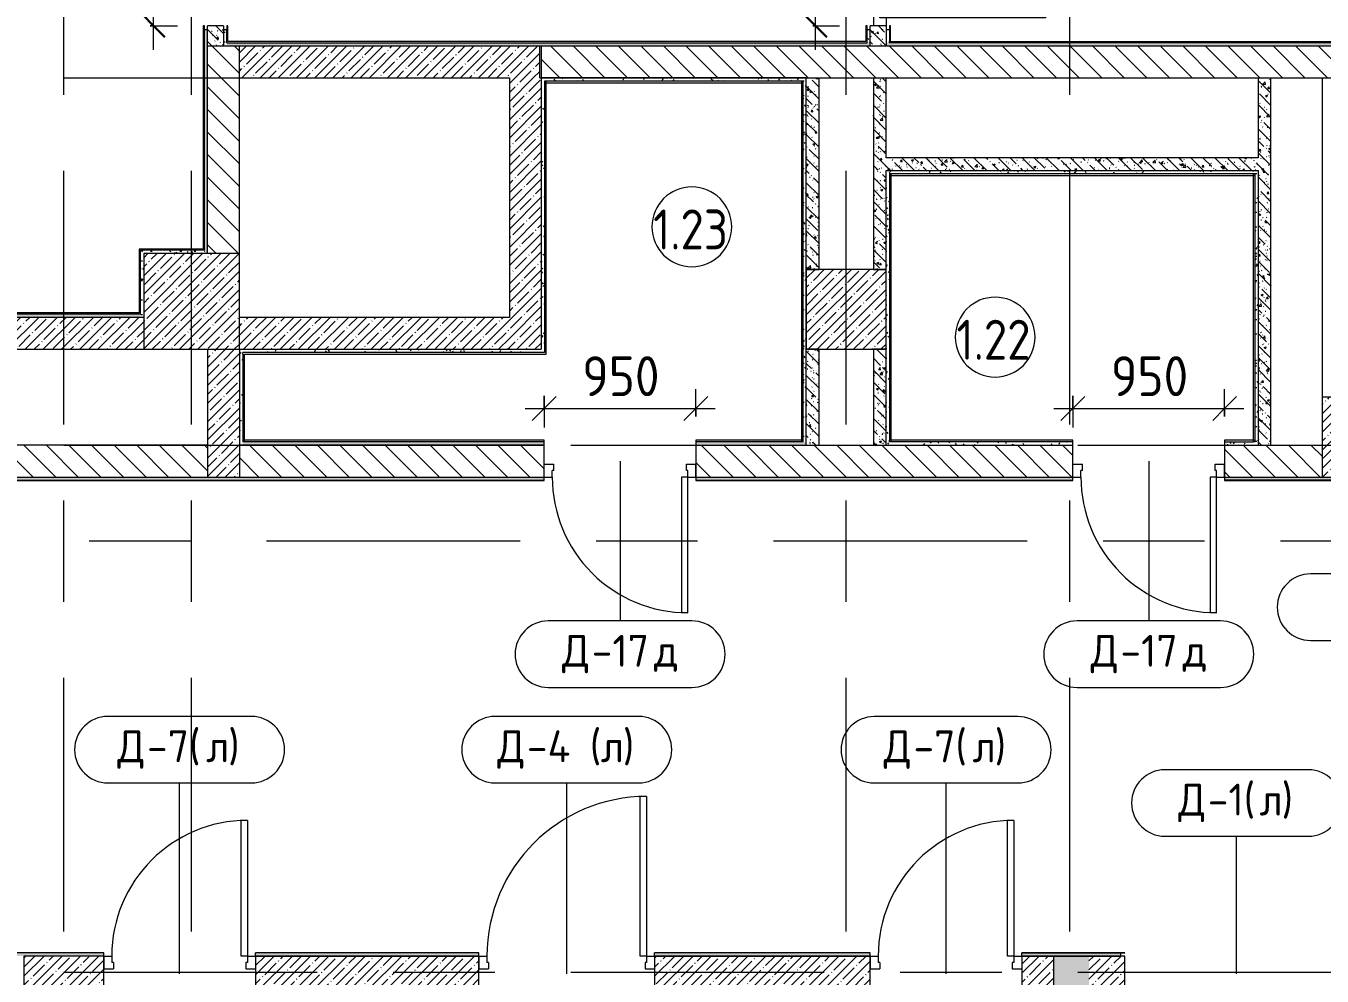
# Model space of a CAD drawing. Header units: millimetres. Extents: x 35848 to 85156, y -2706 to 28205.
# Drawn here: x 65423 to 73540, y 7775 to 13725 of the extents above; entities that cross this region are included whole.
import ezdxf

# ---------------------------------------------------------------- set-up
doc = ezdxf.new("R2010")
doc.units = ezdxf.units.MM
doc.linetypes.add('Осевая', pattern=[3175, 635, -476.25, 1587.5, -476.25])
for name, color, linetype, lineweight in [('A-ANNO-DIMS', 7, 'Continuous', 9), ('A-ANNO-DIMS-100', 7, 'Continuous', 9), ('A-AREA-IDEN', 7, 'Continuous', 9), ('A-DOOR-IDEN', 7, 'Continuous', 9), ('A-WALL', 7, 'Continuous', 9), ('I-WALL', 7, 'Continuous', 9), ('S-COLS', 7, 'Continuous', 9), ('Оси-2', 7, 'Осевая', 9)]:
    doc.layers.add(name, color=color, linetype=linetype, lineweight=lineweight)
for name, color, linetype, lineweight, true_color in [('A-DOOR-1', 1, 'Continuous', 9, 0xff0000), ('A-DOOR-2', 1, 'Continuous', 13, 0xff0000), ('A-DOOR-FRAM-1', 1, 'Continuous', 13, 0xff0000), ('A-WALL-1', 7, 'Continuous', 9, 0x3c3c3c), ('A-WALL-FNSH-1', 7, 'Continuous', 9, 0x3c3c3c)]:
    doc.layers.add(name, color=color, linetype=linetype, lineweight=lineweight, true_color=true_color)
doc.styles.add('GOST Common', font='GOST_Common.ttf', dxfattribs={"height": 200})
doc.styles.add('GOST Common_1', font='GOST_Common.ttf', dxfattribs={"width": 0.9, "height": 250})
doc.styles.add('GOST Common_2', font='GOST_Common.ttf', dxfattribs={"width": 0.9, "height": 300})
doc.styles.add('ISOCPEUR', font='isocpeur.ttf', dxfattribs={"width": 0.9, "height": 250})
doc.dimstyles.new('ADSK_Основной_3_0_окр_', dxfattribs={"dimscale": 304.8, "dimtxt": 301.714499, "dimasz": 0.463911, "dimexe": 0.492126, "dimexo": 0.984252, "dimgap": 0.164042, "dimtad": 1, "dimdec": 0, "dimrnd": 10, "dimdsep": 46, "dimtxsty": 'GOST Common_2', "dimblk1": 'OBLIQUE', "dimblk2": 'OBLIQUE', "dimsah": 1, "dimcen": 0.09, "dimdle": 0.492126, "dimazin": 0, "dimtfac": 1, "dimtdec": 4, "dimtix": 1, "dimtmove": 0, "dimatfit": 3, "dimfxl": 1, "dimtvp": 1, "dimtolj": 1, "dimtzin": 0, "dimlwd": 9, "dimlwe": 9, "dimarcsym": 2})
doc.dimstyles.new('ISO-2_5_0_9К_БОЛЬШОЙ', dxfattribs={"dimscale": 304.8, "dimtxt": 248.995294, "dimasz": 0.492126, "dimexe": 0.393701, "dimexo": 0.984252, "dimgap": 0, "dimtad": 1, "dimdec": 0, "dimrnd": 10, "dimzin": 0, "dimdsep": 46, "dimtxsty": 'ISOCPEUR', "dimblk1": 'OBLIQUE', "dimblk2": 'OBLIQUE', "dimsah": 1, "dimcen": 0.09, "dimdle": 0.393701, "dimazin": 0, "dimtfac": 1, "dimtdec": 4, "dimtix": 1, "dimtmove": 0, "dimatfit": 3, "dimfxl": 1, "dimtvp": 1, "dimtolj": 1, "dimtzin": 0, "dimarcsym": 2})
pattern_1 = [(45, (0, 0), (-57.02463, 57.02463), []), (45, (57.025, 0), (-57.02463, 57.02463), [100.806, -20.161, 3.353, -16.808])]
pattern_2 = [(135, (0, 0), (-75.43415, -75.43415), [106.68, -17.78, 3.556, -17.78]), (135, (0, 75.39), (-75.43415, -75.43415), []), (50, (0, 0), (127.52922, -11.15758), [13.335, -146.685]), (355, (0, 0), (-24.66966, 133.74002), [10.668, -117.348]), (100.451, (10.63, -0.93), (102.85973, 122.58178), [11.333, -124.663]), (46.184, (0, 35.56), (189.75516, -29.43036), [20.002, -220.027]), (96.636, (15.81, 33.1), (166.1822, 173.1996), [17, -186.995]), (351.184, (0, 35.56), (166.18393, 173.19757), [16.002, -176.022]), (21, (17.78, 26.67), (106.13027, -71.58603), [13.335, -146.685]), (326, (17.78, 26.67), (43.26188, 128.93175), [10.668, -117.348]), (71.451, (26.62, 20.7), (149.39198, 57.34505), [11.333, -124.663]), (37.5, (0, 0), (2.162228, 59.188357), [3.353, -112.573, 3.353, -115.773, -117.793]), (37.5, (0, 0), (2.162228, 59.188357), [-235.052, 3.353, -114.44]), (7.5, (0, 0), (46.773857, 70.12615), [3.353, -64.567, 3.353, -109.906, -44.894]), (7.5, (0, 0), (46.773857, 70.12615), [-181.178, 3.353, -41.542]), (327.5, (-39.65, 0), (94.91367, -4.010093), [3.353, -41.097, 3.353, -135.331, -184.023]), (327.5, (-39.65, 0), (94.91367, -4.010093), [-183.134, 3.353, -180.67]), (317.5, (-57.43, 0), (103.69057, 17.79882), [3.353, -54.432, 3.353, -88.748, -130.683]), (317.5, (-57.43, 0), (103.69057, 17.79882), [-149.885, 3.353, -127.33])]
pattern_3 = [(135, (0, 0), (-70.71068, -70.71068), [])]
pattern_4 = [(0, (0, 0), (121.92, 30.48), [10.058, -81.382, 10.058, -81.382, -487.68]), (0, (0, 0), (121.92, 30.48), [-182.88, 10.058, -172.822, 10.058, -81.382, -213.36]), (0, (0, 0), (121.92, 30.48), [-457.2, 10.058, -50.902, 10.058, -142.342]), (120, (45.72, 15.24), (-87.356454, 90.345817), [10.058, -81.382, 10.058, -81.382, -487.68]), (120, (45.72, 15.24), (-87.356454, 90.345817), [-182.88, 10.058, -172.822, 10.058, -81.382, -213.36]), (120, (45.72, 15.24), (-87.356454, 90.345817), [-457.2, 10.058, -50.902, 10.058, -142.342]), (240, (60.96, 76.2), (-34.563546, -120.825817), [10.058, -81.382, 10.058, -81.382, -487.68]), (240, (60.96, 76.2), (-34.563546, -120.825817), [-182.88, 10.058, -172.822, 10.058, -81.382, -213.36]), (240, (60.96, 76.2), (-34.563546, -120.825817), [-457.2, 10.058, -50.902, 10.058, -142.342])]

# ---------------------------------------------------------------- blocks, each defined once
blk = doc.blocks.new('BSC_Колонна _Прямоугольная - 500х500-V13-План заполнения и маркировки дверных проемов 1 этажа в осях 12-23')
at = {"layer": 'S-COLS'}
h = blk.add_hatch(dxfattribs=at)
h.set_pattern_fill('FP_15', color=256, style=0, pattern_type=2)
h.set_pattern_definition([(45, (-65660, -7650), (-57.02463, 57.02463), []), (45, (-65602.975, -7650), (-57.02463, 57.02463), [100.806, -20.161, 3.353, -16.808])])
h.paths.add_polyline_path([(-250, -250), (250, -250), (250, 250), (-250, 250)])
for p, q in [((250, 250), (-250, 250)), ((-250, 250), (-250, -250)), ((250, -250), (250, 250)), ((-250, -250), (250, -250))]:
    blk.add_line(p, q, dxfattribs=at)
blk = doc.blocks.new('BSC_Колонна _Прямоугольная - 600х600-23205240-План заполнения и маркировки дверных проемов 1 этажа в осях 12-23')
at = {"layer": 'S-COLS'}
h = blk.add_hatch(dxfattribs=at)
h.set_pattern_fill('FP_16', color=256, style=0, pattern_type=2)
h.set_pattern_definition([(45, (-66460, -12000), (-57.02463, 57.02463), []), (45, (-66402.975, -12000), (-57.02463, 57.02463), [100.806, -20.161, 3.353, -16.808])])
h.paths.add_polyline_path([(-300, -300), (300, -300), (300, 300), (-300, 300)])
for p, q in [((300, 300), (-300, 300)), ((-300, 300), (-300, -300)), ((300, -300), (300, 300)), ((-300, -300), (300, -300))]:
    blk.add_line(p, q, dxfattribs=at)
blk = doc.blocks.new('BSC_Колонна _Прямоугольная - 500х500-V26-План заполнения и маркировки дверных проемов 1 этажа в осях 12-23')
at = {"layer": 'S-COLS'}
h = blk.add_hatch(dxfattribs=at)
h.set_pattern_fill('FP_37', color=256, style=0, pattern_type=2)
h.set_pattern_definition([(45, (-73790, -11150), (-57.02463, 57.02463), []), (45, (-73732.975, -11150), (-57.02463, 57.02463), [100.806, -20.161, 3.353, -16.808])])
h.paths.add_polyline_path([(-250, -250), (250, -250), (250, 250), (-250, 250)])
for p, q in [((250, 250), (-250, 250)), ((-250, 250), (-250, -250)), ((250, -250), (250, 250)), ((-250, -250), (250, -250))]:
    blk.add_line(p, q, dxfattribs=at)
blk = doc.blocks.new('110_Дверь_СКБ_1Ст_Внутренняя1 - Д-17д _Д-9_ 950x2100h_ПУИ_ С_У персонала-24300662-План заполнения и маркировки дверных проемов 1 этажа в осях 12-23')
at = {"layer": 'A-DOOR-1'}
blk.add_arc((-412.5, 100), 850, 360, 90, dxfattribs=at)
at = {"layer": 'A-DOOR-2'}
for p, q in [((-412.5, 950), (-372.5, 950)), ((-412.5, 950), (-412.5, 100)), ((-372.5, 100), (-372.5, 950)), ((-412.5, 100), (-372.5, 100))]:
    blk.add_line(p, q, dxfattribs=at)
at = {"layer": 'A-DOOR-FRAM-1'}
for p, q in [((-412.5, 100), (-462.5, 100)), ((-462.5, 100), (-462.5, 20)), ((-412.5, 100), (-412.5, 60)), ((487.5, 100), (437.5, 100)), ((437.5, 100), (437.5, 60)), ((487.5, 100), (487.5, 20)), ((-402.5, 20), (-462.5, 20)), ((-412.5, 60), (-402.5, 60)), ((-402.5, 60), (-402.5, 20)), ((427.5, 60), (437.5, 60)), ((427.5, 60), (427.5, 20)), ((487.5, 20), (427.5, 20))]:
    blk.add_line(p, q, dxfattribs=at)
blk = doc.blocks.new('110_Дверь_СКБ_1Ст_Внутренняя1 - Д-7_л__950x2100h_Туалет-21784696-План заполнения и маркировки дверных проемов 1 этажа в осях 12-23')
at = {"layer": 'A-DOOR-1'}
blk.add_arc((437.5, 110), 850, 90, 180, dxfattribs=at)
at = {"layer": 'A-DOOR-2'}
for p, q in [((437.5, 960), (397.5, 960)), ((397.5, 110), (397.5, 960)), ((437.5, 960), (437.5, 110)), ((437.5, 110), (397.5, 110))]:
    blk.add_line(p, q, dxfattribs=at)
at = {"layer": 'A-DOOR-FRAM-1'}
for p, q in [((-462.5, 110), (-462.5, 30)), ((-462.5, 110), (-412.5, 110)), ((-412.5, 110), (-412.5, 70)), ((437.5, 110), (437.5, 70)), ((437.5, 110), (487.5, 110)), ((487.5, 110), (487.5, 30)), ((-462.5, 30), (-402.5, 30)), ((-402.5, 70), (-412.5, 70)), ((-402.5, 70), (-402.5, 30)), ((427.5, 70), (427.5, 30)), ((437.5, 70), (427.5, 70)), ((427.5, 30), (487.5, 30))]:
    blk.add_line(p, q, dxfattribs=at)
blk = doc.blocks.new('110_Дверь_СКБ_1Ст_Внутренняя1 - Д-4 _л_ 1100x2100h_су мгн-32399982-План заполнения и маркировки дверных проемов 1 этажа в осях 12-23')
at = {"layer": 'A-DOOR-1'}
blk.add_arc((512.5, 110), 1000, 90, 180, dxfattribs=at)
at = {"layer": 'A-DOOR-2'}
for p, q in [((512.5, 1110), (472.5, 1110)), ((472.5, 110), (472.5, 1110)), ((512.5, 1110), (512.5, 110)), ((512.5, 110), (472.5, 110))]:
    blk.add_line(p, q, dxfattribs=at)
at = {"layer": 'A-DOOR-FRAM-1'}
for p, q in [((-537.5, 110), (-537.5, 30)), ((-537.5, 110), (-487.5, 110)), ((-487.5, 110), (-487.5, 70)), ((512.5, 110), (512.5, 70)), ((512.5, 110), (562.5, 110)), ((562.5, 110), (562.5, 30)), ((-537.5, 30), (-477.5, 30)), ((-477.5, 70), (-487.5, 70)), ((-477.5, 70), (-477.5, 30)), ((502.5, 70), (502.5, 30)), ((512.5, 70), (502.5, 70)), ((502.5, 30), (562.5, 30))]:
    blk.add_line(p, q, dxfattribs=at)
blk = doc.blocks.new('110_Дверь_СКБ_1Ст_Внутренняя1 - Д-12 EIW 1100x2100h_кладовые _все__ коридор _между помещениями блока столовой__ моечные _все_-32933558-План заполнения и маркировки дверных проемов 1 этажа в осях 12-23')
at = {"layer": 'A-DOOR-1'}
blk.add_arc((512.5, 50), 1000, 90, 180, dxfattribs=at)
at = {"layer": 'A-DOOR-2'}
for p, q in [((512.5, 1050), (472.5, 1050)), ((472.5, 50), (472.5, 1050)), ((512.5, 1050), (512.5, 50)), ((512.5, 50), (472.5, 50))]:
    blk.add_line(p, q, dxfattribs=at)
at = {"layer": 'A-DOOR-FRAM-1'}
for p, q in [((-537.5, 50), (-537.5, -30)), ((-537.5, 50), (-487.5, 50)), ((-487.5, 50), (-487.5, 10)), ((-477.5, 10), (-487.5, 10)), ((-477.5, 10), (-477.5, -30)), ((502.5, 10), (502.5, -30)), ((512.5, 10), (502.5, 10)), ((512.5, 50), (512.5, 10)), ((512.5, 50), (562.5, 50)), ((562.5, 50), (562.5, -30)), ((-537.5, -30), (-477.5, -30)), ((502.5, -30), (562.5, -30))]:
    blk.add_line(p, q, dxfattribs=at)
blk = doc.blocks.new('М_двери - Типоразмер_рамка-25223575-План заполнения и маркировки дверных проемов 1 этажа в осях 12-23')
at = {"layer": 'A-DOOR-IDEN'}
for p, q in [((4.496, 2.08), (-4.496, 2.08)), ((-4.496, -2.08), (4.496, -2.08))]:
    blk.add_line(p, q, dxfattribs=at)
for centre, start, end in [((-4.496, 0), 90, 270), ((4.496, 0), 270, 90)]:
    blk.add_arc(centre, 2.08, start, end, dxfattribs=at)
blk = doc.blocks.new('DIMBLOCK52-План заполнения и маркировки дверных проемов 1 этажа в осях 12-23')
at = {"layer": 'A-ANNO-DIMS-100'}
for p, q in [((70710, 7600), (70710, 7073.2)), ((70710, 7193.2), (70710, 7600)), ((71660, 7372), (71660, 7073.2)), ((71660, 7193.2), (71660, 7372)), ((70590, 7193.2), (71780, 7193.2))]:
    blk.add_line(p, q, dxfattribs=at)
at = {"layer": 'A-ANNO-DIMS-100', "lineweight": 20}
for p, q in [((70710, 7193.2), (70785, 7268.2)), ((71660, 7193.2), (71735, 7268.2)), ((70710, 7193.2), (70635, 7118.2)), ((71660, 7193.2), (71585, 7118.2))]:
    blk.add_line(p, q, dxfattribs=at)
at = {"layer": 'A-ANNO-DIMS-100', "color": 0, "insert": (70948, 7519.8), "char_height": 250, "width": 568.858, "attachment_point": 1, "line_spacing_factor": 1.149209, "style": 'ISOCPEUR'}
blk.add_mtext('950', dxfattribs=at)
blk = doc.blocks.new('_Oblique')
at = {"color": 0, "linetype": 'ByBlock', "lineweight": -2}
blk.add_line((-0.5, -0.5), (0.5, 0.5), dxfattribs=at)
blk = doc.blocks.new('DIMBLOCK54-План заполнения и маркировки дверных проемов 1 этажа в осях 12-23')
at = {"layer": 'A-ANNO-DIMS-100'}
for p, q in [((69618.8, 11280), (69618.8, 11449.9)), ((68668.8, 11408), (68668.8, 11209.9)), ((68668.8, 11329.9), (68668.8, 11408)), ((68548.8, 11329.9), (69738.8, 11329.9)), ((69618.8, 11329.9), (69618.8, 11280))]:
    blk.add_line(p, q, dxfattribs=at)
at = {"layer": 'A-ANNO-DIMS-100', "lineweight": 20}
for p, q in [((68668.8, 11329.9), (68743.8, 11404.9)), ((69618.8, 11329.9), (69693.8, 11404.9)), ((68668.8, 11329.9), (68593.8, 11254.9)), ((69618.8, 11329.9), (69543.8, 11254.9))]:
    blk.add_line(p, q, dxfattribs=at)
at = {"layer": 'A-ANNO-DIMS-100', "color": 0, "insert": (68906.8, 11656.5), "char_height": 250, "width": 568.858, "attachment_point": 1, "line_spacing_factor": 1.149209, "style": 'ISOCPEUR'}
blk.add_mtext('950', dxfattribs=at)
blk = doc.blocks.new('DIMBLOCK55-План заполнения и маркировки дверных проемов 1 этажа в осях 12-23')
at = {"layer": 'A-ANNO-DIMS-100'}
for p, q in [((72929.8, 11280), (72929.8, 11449.9)), ((71979.8, 11408), (71979.8, 11209.9)), ((71979.8, 11329.9), (71979.8, 11408)), ((71859.8, 11329.9), (73049.8, 11329.9)), ((72929.8, 11329.9), (72929.8, 11280))]:
    blk.add_line(p, q, dxfattribs=at)
at = {"layer": 'A-ANNO-DIMS-100', "lineweight": 20}
for p, q in [((71979.8, 11329.9), (72054.8, 11404.9)), ((72929.8, 11329.9), (73004.8, 11404.9)), ((71979.8, 11329.9), (71904.8, 11254.9)), ((72929.8, 11329.9), (72854.8, 11254.9))]:
    blk.add_line(p, q, dxfattribs=at)
at = {"layer": 'A-ANNO-DIMS-100', "color": 0, "insert": (72217.8, 11656.5), "char_height": 250, "width": 568.858, "attachment_point": 1, "line_spacing_factor": 1.149209, "style": 'ISOCPEUR'}
blk.add_mtext('950', dxfattribs=at)
blk = doc.blocks.new('Марка_Помещения - Номер-25198446-План заполнения и маркировки дверных проемов 1 этажа в осях 12-23')
at = {"layer": 'A-AREA-IDEN'}
for start, end in [(360, 180), (180, 360)]:
    blk.add_arc((0, 0), 2.5, start, end, dxfattribs=at)
blk = doc.blocks.new('DIMBLOCK73-План заполнения и маркировки дверных проемов 1 этажа в осях 12-23')
at = {"layer": 'A-ANNO-DIMS-100'}
for p, q in [((66222.5, 13575), (66222.5, 14975)), ((66280, 14825), (66072.5, 14825)), ((66222.5, 14825), (66280, 14825)), ((66200, 13725), (66372.5, 13725)), ((66222.5, 13725), (66200, 13725))]:
    blk.add_line(p, q, dxfattribs=at)
at = {"layer": 'A-ANNO-DIMS-100', "lineweight": 30}
for p, q in [((66222.5, 14825), (66151.8, 14895.7)), ((66222.5, 14825), (66293.2, 14754.3)), ((66222.5, 13725), (66151.8, 13795.7)), ((66222.5, 13725), (66293.2, 13654.3))]:
    blk.add_line(p, q, dxfattribs=at)
at = {"layer": 'A-ANNO-DIMS-100', "color": 0, "insert": (65780.4, 13952.8), "char_height": 300, "width": 773.207, "attachment_point": 1, "rotation": 90, "line_spacing_factor": 1.022761, "style": 'GOST Common_2'}
blk.add_mtext('1100', dxfattribs=at)
blk = doc.blocks.new('DIMBLOCK74-План заполнения и маркировки дверных проемов 1 этажа в осях 12-23')
at = {"layer": 'A-ANNO-DIMS-100'}
for p, q in [((70367.4, 13575), (70367.4, 14975)), ((70430, 14825), (70217.4, 14825)), ((70367.4, 14825), (70430, 14825)), ((70350, 13725), (70517.4, 13725)), ((70367.4, 13725), (70350, 13725))]:
    blk.add_line(p, q, dxfattribs=at)
at = {"layer": 'A-ANNO-DIMS-100', "lineweight": 30}
for p, q in [((70367.4, 14825), (70296.7, 14895.7)), ((70367.4, 14825), (70438.1, 14754.3)), ((70367.4, 13725), (70296.7, 13795.7)), ((70367.4, 13725), (70438.1, 13654.3))]:
    blk.add_line(p, q, dxfattribs=at)
at = {"layer": 'A-ANNO-DIMS-100', "color": 0, "insert": (69925.4, 13952.8), "char_height": 300, "width": 773.207, "attachment_point": 1, "rotation": 90, "line_spacing_factor": 1.022761, "style": 'GOST Common_2'}
blk.add_mtext('1100', dxfattribs=at)

msp = doc.modelspace()

# ---------------------------------------------------------------- hatches: boundary and pattern name
at = {"layer": 'I-WALL'}
h = msp.add_hatch(dxfattribs=at)
h.set_pattern_fill('FP_58', color=256, style=0, pattern_type=2)
h.set_pattern_definition(pattern_4)
h.paths.add_polyline_path([(66560, 12300), (66560, 13700), (66540, 13700), (66540, 12300)])
h.paths.add_polyline_path([(66560, 14850), (66560, 15530), (66540, 15530), (66540, 14850)])
h = msp.add_hatch(dxfattribs=at)
h.set_pattern_fill('FP_22', color=256, style=0, pattern_type=2)
h.set_pattern_definition(pattern_2)
h.paths.add_polyline_path([(66660, 13600), (66660, 13725), (66560, 13725), (66560, 13600)])
h.paths.add_polyline_path([(66560, 14825), (66660, 14825), (66660, 15550), (66560, 15550)])
h = msp.add_hatch(dxfattribs=at)
h.set_pattern_fill('FP_58', color=256, style=0, pattern_type=2)
h.set_pattern_definition(pattern_4)
h.paths.add_polyline_path([(66680, 13600), (66680, 13700), (66660, 13700), (66660, 13600)])
h.paths.add_polyline_path([(66660, 14850), (66680, 14850), (66680, 15550), (66660, 15550)])
h = msp.add_hatch(dxfattribs=at)
h.set_pattern_fill('FP_58', color=256, style=0, pattern_type=2)
h.set_pattern_definition(pattern_4)
h.paths.add_polyline_path([(70710, 13620), (70710, 13700), (70690, 13700), (70690, 13620)])
h.paths.add_polyline_path([(70710, 14850), (70710, 15130), (70690, 15130), (70690, 14850)])
h = msp.add_hatch(dxfattribs=at)
h.set_pattern_fill('FP_22', color=256, style=0, pattern_type=2)
h.set_pattern_definition(pattern_2)
h.paths.add_polyline_path([(70710, 13600), (70810, 13600), (70810, 13725), (70710, 13725)])
h.paths.add_polyline_path([(70710, 14825), (70810, 14825), (70810, 15150), (70710, 15150)])
h = msp.add_hatch(dxfattribs=at)
h.set_pattern_fill('FP_58', color=256, style=0, pattern_type=2)
h.set_pattern_definition(pattern_4)
h.paths.add_polyline_path([(70830, 13620), (70830, 13700), (70810, 13700), (70810, 13620)])
h.paths.add_polyline_path([(70810, 14850), (70830, 14850), (70830, 15130), (70810, 15130)])
h = msp.add_hatch(dxfattribs=at)
h.set_pattern_fill('FP_20', color=256, style=0, pattern_type=2)
h.set_pattern_definition(pattern_3)
h.paths.add_polyline_path([(66560, 12300), (66760, 12300), (66760, 13600), (66560, 13600), (66560, 12350.1)])
h = msp.add_hatch(dxfattribs=at)
h.set_pattern_fill('FP_58', color=256, style=0, pattern_type=2)
h.set_pattern_definition(pattern_4)
h.paths.add_polyline_path([(70710, 13600), (70710, 13620), (66680, 13620), (66680, 13600), (70313.8, 13600)])
h = msp.add_hatch(dxfattribs=at)
h.set_pattern_fill('FP_1', color=256, style=0, pattern_type=2)
h.set_pattern_definition(pattern_1)
h.paths.add_polyline_path([(68640, 13400), (68640, 13600), (66760, 13600), (66760, 13400), (68450, 13400)])
h = msp.add_hatch(dxfattribs=at)
h.set_pattern_fill('FP_20', color=256, style=0, pattern_type=2)
h.set_pattern_definition(pattern_3)
h.paths.add_polyline_path([(73620, 13400), (84510.7, 13400), (84510.7, 13600), (68650, 13600), (68650, 13400), (73540, 13400)])
h = msp.add_hatch(dxfattribs=at)
h.set_pattern_fill('FP_58', color=256, style=0, pattern_type=2)
h.set_pattern_definition(pattern_4)
h.paths.add_polyline_path([(84510.7, 13600), (84510.7, 13620), (70810, 13620), (70810, 13600), (81933.4, 13600)])
h = msp.add_hatch(dxfattribs=at)
h.set_pattern_fill('FP_1', color=256, style=0, pattern_type=2)
h.set_pattern_definition(pattern_1)
h.paths.add_polyline_path([(68650, 11700), (68650, 13400), (68450, 13400), (68450, 11700)])
h = msp.add_hatch(dxfattribs=at)
h.set_pattern_fill('FP_58', color=256, style=0, pattern_type=2)
h.set_pattern_definition(pattern_4)
h.paths.add_polyline_path([(68681, 13380), (70289.8, 13380), (70289.8, 13400), (68650, 13400), (68650, 13380), (68670, 13380)])
h = msp.add_hatch(dxfattribs=at)
h.set_pattern_fill('FP_58', color=256, style=0, pattern_type=2)
h.set_pattern_definition(pattern_4)
h.paths.add_polyline_path([(70289.8, 11120), (70309.8, 11120), (70309.8, 13400), (70289.8, 13400), (70289.8, 11131)])
h = msp.add_hatch(dxfattribs=at)
h.set_pattern_fill('FP_22', color=256, style=0, pattern_type=2)
h.set_pattern_definition(pattern_2)
h.paths.add_polyline_path([(70309.8, 11100), (70389.8, 11100), (70389.8, 11700), (70310, 11700), (70310, 12200), (70389.8, 12200), (70389.8, 13400), (70309.8, 13400), (70309.8, 12350.1)])
h = msp.add_hatch(dxfattribs=at)
h.set_pattern_fill('FP_22', color=256, style=0, pattern_type=2)
h.set_pattern_definition(pattern_2)
h.paths.add_polyline_path([(70810, 11100), (70810, 11700), (70730, 11700), (70730, 11100)])
h.paths.add_polyline_path([(70810, 12200), (70810, 13400), (70730, 13400), (70730, 12200)])
h = msp.add_hatch(dxfattribs=at)
h.set_pattern_fill('FP_22', color=256, style=0, pattern_type=2)
h.set_pattern_definition(pattern_2)
h.paths.add_polyline_path([(73218.7, 11100), (73220, 11100), (73220, 13400), (73140, 13400), (73140, 11100)])
h = msp.add_hatch(dxfattribs=at)
h.set_pattern_fill('FP_58', color=256, style=0, pattern_type=2)
h.set_pattern_definition(pattern_4)
h.paths.add_polyline_path([(68650, 11680), (68670, 11680), (68670, 13380), (68650, 13380), (68650, 11700)])
h = msp.add_hatch(dxfattribs=at)
h.set_pattern_fill('FP_22', color=256, style=0, pattern_type=2)
h.set_pattern_definition(pattern_2)
h.paths.add_polyline_path([(70810, 12820), (73140, 12820), (73140, 12900), (70810, 12900)])
h = msp.add_hatch(dxfattribs=at)
h.set_pattern_fill('FP_58', color=256, style=0, pattern_type=2)
h.set_pattern_definition(pattern_4)
h.paths.add_polyline_path([(70830, 11120), (70830, 12820), (70810, 12820), (70810, 11120)])
h = msp.add_hatch(dxfattribs=at)
h.set_pattern_fill('FP_58', color=256, style=0, pattern_type=2)
h.set_pattern_definition(pattern_4)
h.paths.add_polyline_path([(73120, 12800), (73140, 12800), (73140, 12820), (70830, 12820), (70830, 12800), (73109, 12800)])
h = msp.add_hatch(dxfattribs=at)
h.set_pattern_fill('FP_58', color=256, style=0, pattern_type=2)
h.set_pattern_definition(pattern_4)
h.paths.add_polyline_path([(73140, 11100), (73140, 12800), (73120, 12800), (73120, 11100)])
h = msp.add_hatch(dxfattribs=at)
h.set_pattern_fill('FP_58', color=256, style=0, pattern_type=2)
h.set_pattern_definition(pattern_4)
h.paths.add_polyline_path([(66160, 12300), (66540, 12300), (66540, 12320), (66140, 12320), (66140, 12300)])
h = msp.add_hatch(dxfattribs=at)
h.set_pattern_fill('FP_58', color=256, style=0, pattern_type=2)
h.set_pattern_definition(pattern_4)
h.paths.add_polyline_path([(66160, 11900), (66160, 12300), (66140, 12300), (66140, 11900)])
h = msp.add_hatch(dxfattribs=at)
h.set_pattern_fill('FP_58', color=256, style=0, pattern_type=2)
h.set_pattern_definition(pattern_4)
h.paths.add_polyline_path([(64503.9, 11900), (66140, 11900), (66140, 11920), (60760, 11920), (60760, 11900), (61599, 11900)])
h = msp.add_hatch(dxfattribs=at)
h.set_pattern_fill('FP_1', color=256, style=0, pattern_type=2)
h.set_pattern_definition(pattern_1)
h.paths.add_polyline_path([(64460, 11700), (66160, 11700), (66160, 11900), (60760, 11900), (60760, 11700), (64380, 11700)])
h = msp.add_hatch(dxfattribs=at)
h.set_pattern_fill('FP_1', color=256, style=0, pattern_type=2)
h.set_pattern_definition(pattern_1)
h.paths.add_polyline_path([(66760, 11700), (68450, 11700), (68450, 11900), (66760, 11900)])
h = msp.add_hatch(dxfattribs=at)
h.set_pattern_fill('FP_1', color=256, style=0, pattern_type=2)
h.set_pattern_definition(pattern_1)
h.paths.add_polyline_path([(66760, 10900), (66760, 11700), (66560, 11700), (66560, 10900)])
h = msp.add_hatch(dxfattribs=at)
h.set_pattern_fill('FP_58', color=256, style=0, pattern_type=2)
h.set_pattern_definition(pattern_4)
h.paths.add_polyline_path([(66760, 11100), (66780, 11100), (66780, 11700), (66760, 11700), (66760, 11267.4)])
h = msp.add_hatch(dxfattribs=at)
h.set_pattern_fill('FP_58', color=256, style=0, pattern_type=2)
h.set_pattern_definition(pattern_4)
h.paths.add_polyline_path([(68650, 11680), (68650, 11700), (66780, 11700), (66780, 11680), (67408.9, 11680)])
h = msp.add_hatch(dxfattribs=at)
h.set_pattern_fill('FP_20', color=256, style=0, pattern_type=2)
h.set_pattern_definition(pattern_3)
h.paths.add_polyline_path([(69618.8, 10900), (71979.8, 10900), (71979.8, 11100), (69618.8, 11100)])
h.paths.add_polyline_path([(68668.8, 10900), (68668.8, 11100), (66760, 11100), (66760, 10900), (67408.9, 10900)])
h.paths.add_polyline_path([(66560, 10900), (66560, 11100), (62160, 11100), (62160, 10900), (65956.4, 10900)])
h.paths.add_polyline_path([(73540, 10900), (73540, 11100), (72929.8, 11100), (72929.8, 10900), (73218.7, 10900)])
h = msp.add_hatch(dxfattribs=at)
h.set_pattern_fill('FP_58', color=256, style=0, pattern_type=2)
h.set_pattern_definition(pattern_4)
h.paths.add_polyline_path([(67408.9, 11100), (68668.8, 11100), (68668.8, 11120), (66780, 11120), (66780, 11100)])
h.paths.add_polyline_path([(70309.8, 11100), (70309.8, 11120), (69618.8, 11120), (69618.8, 11100)])
h = msp.add_hatch(dxfattribs=at)
h.set_pattern_fill('FP_58', color=256, style=0, pattern_type=2)
h.set_pattern_definition(pattern_4)
h.paths.add_polyline_path([(70810, 11100), (71979.8, 11100), (71979.8, 11120), (70810, 11120)])
h.paths.add_polyline_path([(73120, 11100), (73120, 11120), (72929.8, 11120), (72929.8, 11100)])
h = msp.add_hatch(dxfattribs=at)
h.set_pattern_fill('FP_58', color=256, style=0, pattern_type=2)
h.set_pattern_definition(pattern_4)
h.paths.add_polyline_path([(75397.4, 10880), (75470, 10880), (75470, 10900), (72929.8, 10900), (72929.8, 10880), (74671.1, 10880)])
h.paths.add_polyline_path([(69618.8, 10880), (71979.8, 10880), (71979.8, 10900), (69618.8, 10900)])
h.paths.add_polyline_path([(68668.8, 10880), (68668.8, 10900), (62160, 10900), (62160, 10880), (67408.9, 10880)])
h.paths.add_polyline_path([(61960, 10880), (61960, 10900), (61940, 10900), (61940, 10880)])
h = msp.add_hatch(dxfattribs=at)
h.set_pattern_fill('FP_58', color=256, style=0, pattern_type=2)
h.set_pattern_definition(pattern_4)
h.paths.add_polyline_path([(73730, 7900), (75460, 7900), (75459, 7920), (73730, 7920)])
h.paths.add_polyline_path([(71660, 7900), (72280, 7900), (72280, 7920), (71660, 7920)])
h.paths.add_polyline_path([(64503.9, 7900), (65910, 7900), (65910, 7920), (64157.7, 7920), (64157.7, 7900)])
h.paths.add_polyline_path([(61599, 7900), (62857.7, 7900), (62857.7, 7920), (60610, 7920), (60610, 7900), (61410, 7900)])
h.paths.add_polyline_path([(66860, 7900), (68260, 7900), (68260, 7920), (66860, 7920)])
h.paths.add_polyline_path([(70313.8, 7900), (70710, 7900), (70710, 7920), (69360, 7920), (69360, 7900)])
h.paths.add_polyline_path([(52410, 7900), (53864.9, 7900), (53864.9, 7920), (50710, 7920), (50710, 7900), (51910, 7900)])
h.paths.add_polyline_path([(55144.9, 7900), (58110, 7900), (58110, 7920), (55144.9, 7920)])
h.paths.add_polyline_path([(47410, 7900), (48210, 7900), (48210, 7920), (46189.9, 7920), (46189.9, 7900), (47074.5, 7900)])
h.paths.add_polyline_path([(44869.9, 7900), (44869.9, 7920), (41840, 7920), (41840, 7900), (44169.6, 7900)])
h.paths.add_polyline_path([(39340, 7900), (39340, 7920), (38760, 7920), (38760, 7900), (39086, 7900)])
h = msp.add_hatch(dxfattribs=at)
h.set_pattern_fill('FP_1', color=256, style=0, pattern_type=2)
h.set_pattern_definition(pattern_1)
h.paths.add_polyline_path([(71860, 7680), (71860, 7900), (71660, 7900), (71660, 7680)])
h.paths.add_polyline_path([(70320, 7680), (70710, 7680), (70710, 7900), (69360, 7900), (69360, 7680), (70313.8, 7680)])
h.paths.add_polyline_path([(67080, 7680), (68260, 7680), (68260, 7900), (66860, 7900), (66860, 7680)])
h = msp.add_hatch(dxfattribs=at)
h.set_pattern_fill('FP_1', color=256, style=0, pattern_type=2)
h.set_pattern_definition(pattern_1)
h.paths.add_polyline_path([(71860, -100), (72080, -100), (72080, 7900), (71860, 7900), (71860, 120)])
h = msp.add_hatch(dxfattribs=at)
h.set_pattern_fill('FP_1', color=256, style=0, pattern_type=2)
h.set_pattern_definition(pattern_1)
h.paths.add_polyline_path([(75480, 7680), (75700, 7680), (75700, 7900), (73705, 7900), (73705, 7680), (74671.1, 7680)])
h.paths.add_polyline_path([(72080, 7680), (72305, 7680), (72305, 7900), (72080, 7900)])
at = {"layer": 'S-COLS'}
h = msp.add_hatch(dxfattribs=at)
h.set_pattern_fill('FP_1', color=256, style=0, pattern_type=2)
h.set_pattern_definition(pattern_1)
h.paths.add_polyline_path([(70389.8, 11700), (70810, 11700), (70810, 12200), (70310, 12200), (70310, 11700), (70313.8, 11700)])

# ---------------------------------------------------------------- linework, layer by layer
at = {"layer": 'A-DOOR-IDEN'}
for p, q in [((69143.8, 11000), (69143.8, 9998.7)), ((72454.8, 11000), (72454.8, 9998.7)), ((66385, 7790), (66385, 8984.8)), ((68810, 7790), (68810, 8984.8)), ((71185, 7790), (71185, 8984.2)), ((73005, 7790), (73005, 8650.9))]:
    msp.add_line(p, q, dxfattribs=at)
at = {"layer": 'A-WALL'}
for p, q in [((66540, 12320), (66540, 13700)), ((66680, 13620), (66680, 13700)), ((70690, 13620), (70690, 13700)), ((66680, 13620), (70690, 13620)), ((84510.7, 13620), (70830, 13620)), ((70289.8, 13380), (68670, 13380)), ((68670, 13380), (68670, 13369)), ((70830, 12800), (73120, 12800)), ((73120, 11120), (73120, 12800)), ((66540, 12320), (66140, 12320)), ((66140, 11920), (66140, 12300)), ((70310, 11700), (70310, 12200)), ((70310, 12200), (70389.8, 12200)), ((70730, 12200), (70810, 12200)), ((66140, 11920), (60780, 11920)), ((70389.8, 11700), (70310, 11700)), ((70810, 11700), (70730, 11700)), ((68650, 11680), (66780, 11680)), ((70289.8, 11120), (70289.8, 11131)), ((70830, 11120), (70830, 11131)), ((68668.8, 11120), (66780, 11120)), ((70289.8, 11120), (69618.8, 11120)), ((71979.8, 11120), (70830, 11120)), ((73120, 11120), (73109, 11120)), ((72080, 7921), (72080, 7920))]:
    msp.add_line(p, q, dxfattribs=at)
at = {"layer": 'A-WALL-1'}
for p, q in [((66660, 13725), (66560, 13725)), ((66560, 12300), (66560, 13725)), ((66660, 13725), (66660, 13600)), ((70810, 13725), (70710, 13725)), ((70710, 13600), (70710, 13725)), ((70810, 13725), (70810, 13600)), ((66560, 13700), (66540, 13700)), ((66680, 13700), (66660, 13700)), ((70710, 13700), (70690, 13700)), ((70830, 13700), (70810, 13700)), ((66560, 13600), (84510.7, 13600)), ((66760, 12300), (66760, 13600)), ((68640, 13400), (68640, 13600)), ((68650, 13600), (68650, 11700)), ((70830, 13620), (70830, 13628)), ((66760, 13400), (68450, 13400)), ((68450, 13400), (68450, 11900)), ((68640, 13400), (73620, 13400)), ((70309.8, 13400), (68650, 13400)), ((70309.8, 11100), (70309.8, 13400)), ((70389.8, 12200), (70389.8, 13400)), ((70730, 13400), (70730, 12200)), ((70810, 12900), (70810, 13400)), ((73140, 13400), (73140, 12900)), ((73220, 11100), (73220, 13400)), ((73540, 13400), (73540, 11400)), ((73140, 12900), (70810, 12900)), ((70810, 11100), (70810, 12820)), ((70810, 12820), (73140, 12820)), ((73140, 12820), (73140, 11100)), ((66160, 11900), (60760, 11900)), ((68450, 11900), (66760, 11900)), ((62160, 11700), (66160, 11700)), ((66560, 11700), (66560, 10900)), ((66760, 11700), (68650, 11700)), ((66760, 11700), (66760, 10900)), ((70389.8, 11100), (70389.8, 11700)), ((70730, 11700), (70730, 11100)), ((66780, 11669), (66780, 11680)), ((66560, 11100), (62160, 11100)), ((68668.8, 11100), (66760, 11100)), ((66760, 11100), (68668.8, 11100)), ((68668.8, 10880), (68668.8, 11120)), ((69618.8, 11120), (69618.8, 10880)), ((69618.8, 11100), (71979.8, 11100)), ((69618.8, 11100), (70309.8, 11100)), ((71979.8, 10880), (71979.8, 11120)), ((72929.8, 11120), (72929.8, 10880)), ((72929.8, 11100), (73540, 11100)), ((61940, 10880), (68668.8, 10880)), ((62160, 10900), (68668.8, 10900)), ((69618.8, 10900), (71979.8, 10900)), ((69618.8, 10880), (71979.8, 10880)), ((72929.8, 10900), (73540, 10900)), ((65910, 7920), (64110, 7920)), ((65910, 7900), (65910, 7920)), ((68260, 7920), (66860, 7920)), ((66860, 7900), (66860, 7920)), ((68260, 7900), (66860, 7900)), ((66860, 7900), (66860, 7660)), ((66860, 7900), (68260, 7900)), ((68260, 7900), (68260, 7920)), ((68260, 7660), (68260, 7900)), ((70710, 7920), (69360, 7920)), ((69360, 7900), (69360, 7920)), ((70710, 7900), (69360, 7900)), ((69360, 7900), (69360, 7660)), ((69360, 7900), (70710, 7900)), ((70710, 7900), (70710, 7920)), ((70710, 7660), (70710, 7900)), ((71660, 7900), (71660, 7920)), ((71660, 7900), (71660, 7660)), ((72305, 7900), (71660, 7900)), ((71660, 7900), (72280, 7900)), ((71860, 120), (71860, 7900)), ((72280, 7900), (72280, 7920)), ((72305, 7680), (72305, 7900))]:
    msp.add_line(p, q, dxfattribs=at)
at = {"layer": 'A-WALL-FNSH-1'}
for p, q in [((66540, 13725), (66532, 13725)), ((66532, 13725), (66532, 12328)), ((66540, 13700), (66540, 13725)), ((66680, 13725), (66680, 13700)), ((66688, 13725), (66680, 13725)), ((66688, 13628), (66688, 13725)), ((70690, 13725), (70682, 13725)), ((70682, 13725), (70682, 13628)), ((70690, 13700), (70690, 13725)), ((70830, 13725), (70830, 13628)), ((70838, 13725), (70830, 13725)), ((70838, 13628), (70838, 13725)), ((70682, 13628), (66688, 13628)), ((70830, 13628), (84510.7, 13628)), ((68670, 13369), (70289.8, 13369)), ((68670, 13369), (68670, 11680)), ((68681, 11669), (68681, 13380)), ((70278.8, 13380), (70278.8, 11120)), ((70289.8, 11131), (70289.8, 13380)), ((70830, 12800), (70830, 11131)), ((70830, 12789), (73120, 12789)), ((70841, 11120), (70841, 12800)), ((73109, 12800), (73109, 11120)), ((66132, 12328), (66132, 11928)), ((66532, 12328), (66132, 12328)), ((66140, 12300), (66140, 12320)), ((66132, 11928), (60788, 11928)), ((66780, 11669), (66780, 11120)), ((66791, 11669), (68681, 11669)), ((66791, 11120), (66791, 11669)), ((68670, 11680), (68650, 11680)), ((68668.8, 11131), (66780, 11131)), ((68668.8, 11120), (68668.8, 11131)), ((70289.8, 11131), (69618.8, 11131)), ((69618.8, 11131), (69618.8, 11120)), ((71979.8, 11131), (70830, 11131)), ((71979.8, 11120), (71979.8, 11131)), ((73120, 11131), (72929.8, 11131)), ((72929.8, 11131), (72929.8, 11120)), ((72929.8, 11120), (73109, 11120)), ((61939, 10879), (68668.8, 10879)), ((68668.8, 10879), (68668.8, 10880)), ((69618.8, 10880), (69618.8, 10879)), ((69618.8, 10879), (71979.8, 10879)), ((71979.8, 10879), (71979.8, 10880)), ((75459.5, 10880), (72929.8, 10880)), ((72929.8, 10880), (72929.8, 10879)), ((72929.8, 10879), (75459.5, 10879)), ((65910, 7921), (64110, 7921)), ((65910, 7920), (65910, 7921)), ((68260, 7921), (66860, 7921)), ((66860, 7921), (66860, 7920)), ((68260, 7920), (68260, 7921)), ((70710, 7921), (69360, 7921)), ((69360, 7921), (69360, 7920)), ((70710, 7920), (70710, 7921)), ((72305, 7921), (71660, 7921)), ((71660, 7921), (71660, 7920)), ((71660, 7920), (72305, 7920)), ((72305, 7920), (72305, 7921))]:
    msp.add_line(p, q, dxfattribs=at)
at = {"layer": 'S-COLS'}
for p, q in [((70389.8, 12200), (70310, 12200)), ((70310, 12200), (70310, 11700)), ((70730, 12200), (70389.8, 12200)), ((70810, 12200), (70730, 12200)), ((70810, 11700), (70810, 12200)), ((70310, 11700), (70389.8, 11700)), ((70389.8, 11700), (70730, 11700)), ((70730, 11700), (70810, 11700))]:
    msp.add_line(p, q, dxfattribs=at)
at = {"layer": 'Оси-2'}
for p, q in [((65660, 593.7), (65660, 24898.1)), ((66460, 593.7), (66460, 24898.1)), ((70560, 593.7), (70560, 24898.1)), ((71960, 593.7), (71960, 24898.1)), ((39148.5, 13400), (81460, 13400)), ((39148.5, 11100), (82060, 11100)), ((40418.5, 10500), (82060, 10500)), ((39148.5, 7800), (82060, 7800))]:
    msp.add_line(p, q, dxfattribs=at)

# ---------------------------------------------------------------- block references
at = {"layer": 'A-AREA-IDEN', "xscale": 99.99999999999993, "yscale": 99.99999999999993, "zscale": 99.99999999999993}
for p in [(69592.8, 12467.1), (71492.4, 11776.3)]:
    msp.add_blockref('Марка_Помещения - Номер-25198446-План заполнения и маркировки дверных проемов 1 этажа в осях 12-23', p, dxfattribs=at)
at = {"layer": 'A-DOOR-1'}
for name, p, rotation in [('110_Дверь_СКБ_1Ст_Внутренняя1 - Д-12 EIW 1100x2100h_кладовые _все__ коридор _между помещениями блока столовой__ моечные _все_-32933558-План заполнения и маркировки дверных проемов 1 этажа в осях 12-23', (70760, 14287.5), 270), ('110_Дверь_СКБ_1Ст_Внутренняя1 - Д-17д _Д-9_ 950x2100h_ПУИ_ С_У персонала-24300662-План заполнения и маркировки дверных проемов 1 этажа в осях 12-23', (69156.3, 11000), 180), ('110_Дверь_СКБ_1Ст_Внутренняя1 - Д-17д _Д-9_ 950x2100h_ПУИ_ С_У персонала-24300662-План заполнения и маркировки дверных проемов 1 этажа в осях 12-23', (72467.3, 11000), 180)]:
    msp.add_blockref(name, p, dxfattribs=dict(at, rotation=rotation))
for name, p in [('110_Дверь_СКБ_1Ст_Внутренняя1 - Д-4 _л_ 1100x2100h_су мгн-32399982-План заполнения и маркировки дверных проемов 1 этажа в осях 12-23', (68797.5, 7790)), ('110_Дверь_СКБ_1Ст_Внутренняя1 - Д-7_л__950x2100h_Туалет-21784696-План заполнения и маркировки дверных проемов 1 этажа в осях 12-23', (66372.5, 7790)), ('110_Дверь_СКБ_1Ст_Внутренняя1 - Д-7_л__950x2100h_Туалет-21784696-План заполнения и маркировки дверных проемов 1 этажа в осях 12-23', (71172.5, 7790))]:
    msp.add_blockref(name, p, dxfattribs=at)
at = {"layer": 'A-DOOR-IDEN', "xscale": 99.99999999999993, "yscale": 99.99999999999993, "zscale": 99.99999999999993}
for p in [(73917.2, 10085), (69143.8, 9790.6), (72454.8, 9790.6), (66385, 9192.8), (68810, 9192.8), (71185, 9192.2), (73005, 8858.9)]:
    msp.add_blockref('М_двери - Типоразмер_рамка-25223575-План заполнения и маркировки дверных проемов 1 этажа в осях 12-23', p, dxfattribs=at)
at = {"layer": 'S-COLS'}
for name, p in [('BSC_Колонна _Прямоугольная - 600х600-23205240-План заполнения и маркировки дверных проемов 1 этажа в осях 12-23', (66460, 12000)), ('BSC_Колонна _Прямоугольная - 500х500-V26-План заполнения и маркировки дверных проемов 1 этажа в осях 12-23', (73790, 11150)), ('BSC_Колонна _Прямоугольная - 500х500-V13-План заполнения и маркировки дверных проемов 1 этажа в осях 12-23', (65660, 7650))]:
    msp.add_blockref(name, p, dxfattribs=at)

# ---------------------------------------------------------------- texts
at = {"layer": 'A-AREA-IDEN', "char_height": 250, "width": 606.076, "attachment_point": 1, "style": 'GOST Common_1'}
for s, insert in [('1.23', (69350.9, 12575.6)), ('1.22', (71250.5, 11884.9))]:
    msp.add_mtext(s, dxfattribs=dict(at, insert=insert))
at = {"layer": 'A-DOOR-IDEN', "char_height": 200, "attachment_point": 1, "style": 'GOST Common'}
for s, insert, width in [('\\fGOST Common|b0|i0|c204|p34|;Д', (68780.6, 9911.9), 224.472), ('-17', (68965.8, 9911.9), 472.996), ('\\fGOST Common|b0|i0|c204|p34|;Д', (72091.6, 9911.9), 224.472), ('-17', (72276.8, 9911.9), 472.996), ('\\fGOST Common|b0|i0|c204|p34|;д', (69356, 9911.9), 176.371), ('\\fGOST Common|b0|i0|c204|p34|;д', (72667, 9911.9), 176.371), ('\\fGOST Common|b0|i0|c204|p34|;Д', (65995.3, 9314.1), 224.472), ('-7(', (66180.5, 9314.1), 448.945), ('\\fGOST Common|b0|i0|c204|p34|;л', (66550.9, 9314.1), 168.354), ('\\fGOST Common|b0|i0|c204|p34|;)', (66689.8, 9314.1), 96.202), ('\\fGOST Common|b0|i0|c204|p34|;Д', (68374.3, 9314.1), 224.472), ('-4 (', (68559.5, 9314.1), 561.181), ('\\fGOST Common|b0|i0|c204|p34|;л', (69022.5, 9314.1), 168.354), ('\\fGOST Common|b0|i0|c204|p34|;)', (69161.4, 9314.1), 96.202), ('\\fGOST Common|b0|i0|c204|p34|;Д', (70795.3, 9313.4), 224.472), ('-7(', (70980.5, 9313.4), 448.945), ('\\fGOST Common|b0|i0|c204|p34|;)', (71489.8, 9313.4), 96.202), ('\\fGOST Common|b0|i0|c204|p34|;л', (71350.9, 9313.4), 168.354), ('\\fGOST Common|b0|i0|c204|p34|;Д', (72638.8, 8980.1), 224.472), ('-1(', (72824, 8980.1), 392.827), ('\\fGOST Common|b0|i0|c204|p34|;)', (73287, 8980.1), 96.202), ('\\fGOST Common|b0|i0|c204|p34|;л', (73148.1, 8980.1), 168.354)]:
    msp.add_mtext(s, dxfattribs=dict(at, insert=insert, width=width))

# ---------------------------------------------------------------- dimensions: what is measured, and where the dimension line sits
at = {"layer": 'A-ANNO-DIMS'}
for base, p1, p2, picture, middle in [((66222.5, 14825), (66500, 13725), (66580, 14825), 'DIMBLOCK73-План заполнения и маркировки дверных проемов 1 этажа в осях 12-23', (66022.5, 14275)), ((70367.4, 14825), (70650, 13725), (70730, 14825), 'DIMBLOCK74-План заполнения и маркировки дверных проемов 1 этажа в осях 12-23', (70167.4, 14275))]:
    dim = msp.add_linear_dim(base=base, p1=p1, p2=p2, angle=90, dimstyle='ADSK_Основной_3_0_окр_', override={"dimpost": '<>', "dimfxl": 1102.905254}, dxfattribs=at)
    dim.commit()
    dim.dimension.update_dxf_attribs({"geometry": picture, "text_midpoint": middle})
for base, p1, p2, override, picture, middle in [((69618.8, 11329.9), (68668.8, 11108), (69618.8, 10980), {"dimpost": '<>', "dimfxl": 958.584373}, 'DIMBLOCK54-План заполнения и маркировки дверных проемов 1 этажа в осях 12-23', (69143.8, 11454.9)), ((72929.8, 11329.9), (71979.8, 11108), (72929.8, 10980), {"dimpost": '<>', "dimfxl": 958.584373}, 'DIMBLOCK55-План заполнения и маркировки дверных проемов 1 этажа в осях 12-23', (72454.8, 11454.9)), ((71660, 7193.2), (70710, 7900), (71660, 7672), {"dimpost": '<>', "dimfxl": 976.976971}, 'DIMBLOCK52-План заполнения и маркировки дверных проемов 1 этажа в осях 12-23', (71185, 7318.2))]:
    dim = msp.add_linear_dim(base=base, p1=p1, p2=p2, dimstyle='ISO-2_5_0_9К_БОЛЬШОЙ', override=override, dxfattribs=at)
    dim.commit()
    dim.dimension.update_dxf_attribs({"geometry": picture, "text_midpoint": middle})

doc.saveas('drawing.dxf')
